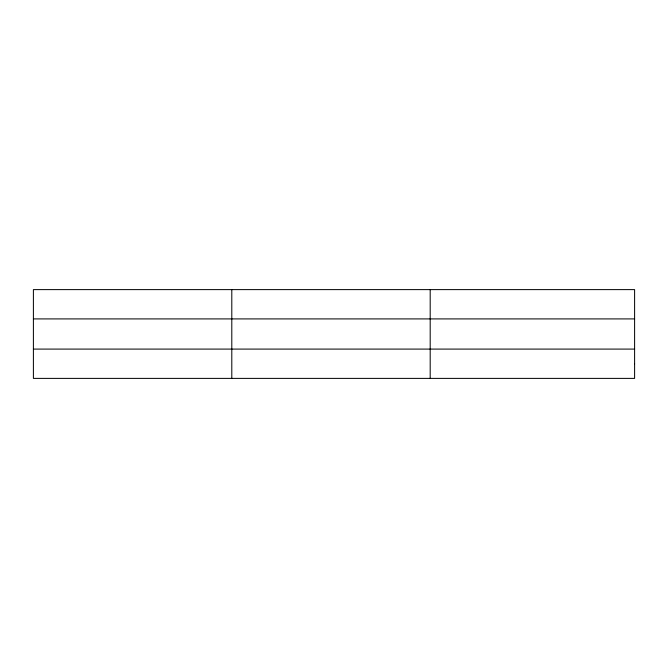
<?xml version="1.0" encoding="UTF-8"?>
<svg xmlns="http://www.w3.org/2000/svg" width="668" height="668" viewBox="0 0 668 668"><rect width="100%" height="100%" fill="white"/><g stroke="black" fill="none" stroke-linecap="round" stroke-linejoin="round"><path stroke-width="1" d="M231.796 378.389L231.796 289.611M430.192 378.389L430.192 289.611M33.4 318.912L634.6 318.912M33.4 349.088L634.6 349.088M634.6 363.743L634.6 378.389L33.4 378.389L33.4 289.611L634.6 289.611L634.6 363.743"/></g></svg>
